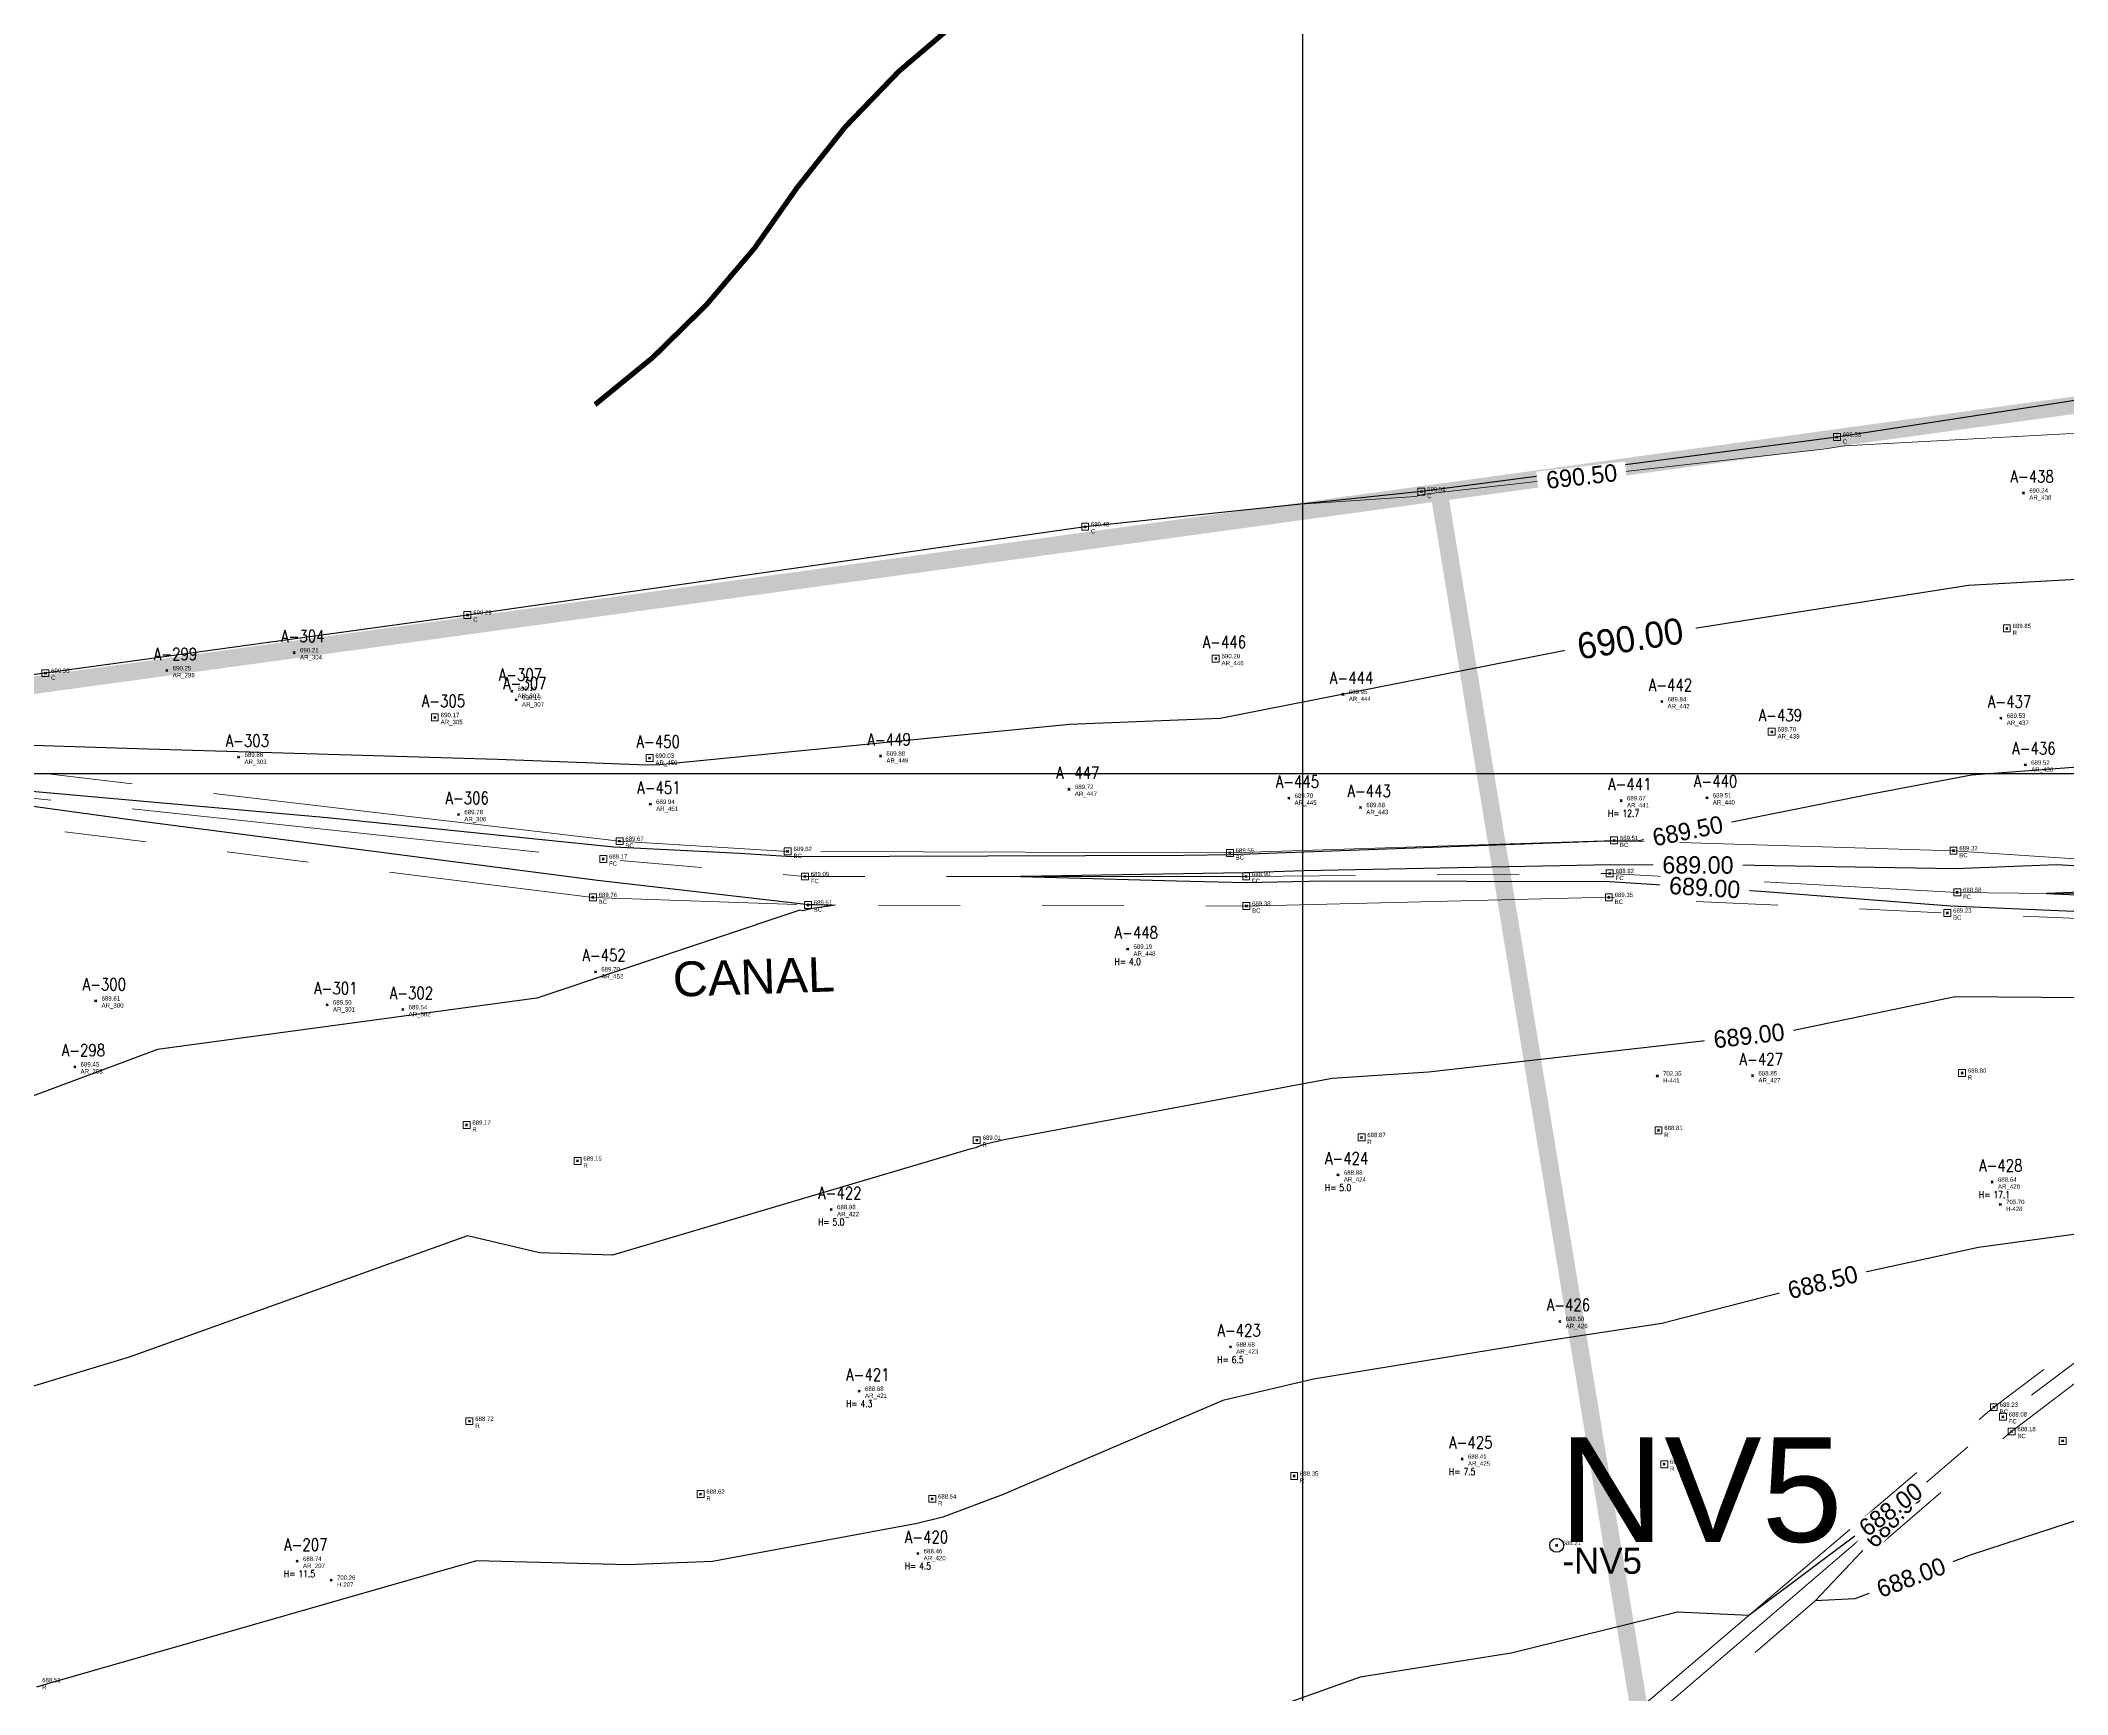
# Model space of a CAD drawing. Extents: x 350769 to 354978, y 6304672 to 6307963.
# Drawn here: x 352263.7 to 352322, y 6306073.5 to 6306121.1 of the extents above; entities that cross this region are included whole.
import ezdxf

# ---------------------------------------------------------------- set-up
doc = ezdxf.new("R2010")
doc.units = 0
doc.header["$PDMODE"] = 35
doc.header["$PDSIZE"] = 0.03
for name, pattern in [('4.0 - LO RECABARREN - DESNIVEL NUEVO$0$HIDDEN', [0.375, 0.25, -0.125]), ('CONTINUOS', [0]), ('DASHDOT', [1, 0.5, -0.25, 0, -0.25]), ('DASHED', [19.05, 12.7, -6.35]), ('PHANTOM', [23.5, 11.75, -2.35, 2.35, -2.35, 2.35, -2.35])]:
    doc.linetypes.add(name, pattern=pattern)
doc.layers.get('0').update_dxf_attribs({"linetype": 'CONTINUOUS'})
for name, color, linetype in [('00_Demarc_Proyectado', 150, 'CONTINUOUS'), ('03_S2_Pav ext_Borde vereda', 7, 'CONTINUOUS'), ('1-ARBOL H1', 7, 'CONTINUOUS'), ('1-ARBOL H2', 1, 'CONTINUOUS'), ('1-ARBOL H3', 241, 'CONTINUOUS'), ('1-ARBOL NOMBRE', 3, 'CONTINUOUS'), ('1-ARBOL PTO', 7, 'CONTINUOUS'), ('1-CANAL', 150, 'PHANTOM'), ('1-CERCO', 252, 'CERCO_LINE'), ('1-coordenadas', 8, 'CONTINUOUS'), ('1-PRS', 6, 'CONTINUOUS'), ('1-TEXTOS', 7, 'CONTINUOUS'), ('3-CANAL FDO', 141, 'PHANTOM'), ('C-TINN', 5, 'CONTINUOUS'), ('C-TOPO-MAJR', 9, 'CONTINUOUS'), ('C-TOPO-MINR', 8, 'CONTINUOUS'), ('V-NODE-TEXT DIC 2012', 31, 'CONTINUOUS')]:
    doc.layers.add(name, color=color, linetype=linetype)
doc.layers.add('0_ASD_LINEA OFICIAL', color=253, linetype='DASHDOT', lineweight=20)
doc.layers.add('0_ASD_TOPOGRAFIA_ELEMENTOS', color=7, linetype='CONTINUOS', lineweight=5, true_color=0xbdbdbd)
doc.styles.add('A', font='arial.ttf', dxfattribs={"height": 2})
doc.styles.add('ROMANS', font='romans.shx', dxfattribs={"width": 0.65})
doc.linetypes.add('CERCO_LINE', pattern='A,0.5,-0.2,[" X ",Standard,S=0.1,R=0,X=-0.1,Y=-0.05],-0.25', length=0.95)

# ---------------------------------------------------------------- blocks, each defined once
blk = doc.blocks.new('COORDENADAS')
at = {"layer": '1-coordenadas'}
for p, q in [((120, -900.625), (120, -0.625)), ((20, -100.625), (1420, -100.625))]:
    blk.add_line(p, q, dxfattribs=at)
blk = doc.blocks.new('A$C27410629')
at = {"layer": '0_ASD_LINEA OFICIAL', "ltscale": 8, "const_width": 0.5}
for points in [[(110.932, 1279.578), (99.953, 1346.361), (205.853, 1360.912), (205.853, 1360.912), (224.068, 1237.141)], [(110.932, 1279.578), (99.953, 1346.361), (6.684, 1333.564), (11.317, 1240.807), (13.576, 1195.446), (13.77, 1191.844), (39.524, 1192.667)]]:
    blk.add_lwpolyline(points, dxfattribs=at)
blk = doc.blocks.new('TOPOGRAFIA')
at = {"layer": '1-ARBOL H1', "color": 9, "lineweight": 0, "true_color": 0xbdbdbd}
for p in [(390309.146, 6303099.22), (390294.966, 6303094.955), (390301.011, 6303088.466), (390319.805, 6303088.263), (390286.449, 6303087.473), (390297.919, 6303083.523), (390287.252, 6303082.253), (390304.577, 6303080.304), (390288.938, 6303077.587), (390271.103, 6303077.366)]:
    blk.add_point(p, dxfattribs=at)
at = {"layer": '1-ARBOL PTO', "color": 9, "lineweight": 0, "true_color": 0xbdbdbd}
for p in [(390320.707, 6303108.061), (390271.018, 6303103.472), (390297.497, 6303103.303), (390267.36, 6303102.958), (390277.269, 6303102.366), (390277.399, 6303102.117), (390301.154, 6303102.275), (390310.314, 6303102.066), (390275.059, 6303101.611), (390320.058, 6303101.591), (390313.472, 6303101.2), (390269.424, 6303100.468), (390281.23, 6303100.442), (390287.867, 6303100.503), (390320.758, 6303100.246), (390281.25, 6303099.118), (390293.282, 6303099.546), (390299.595, 6303099.293), (390309.146, 6303099.22), (390311.612, 6303099.304), (390275.739, 6303098.822), (390301.656, 6303099.025), (390294.966, 6303094.955), (390279.674, 6303094.305), (390265.315, 6303093.468), (390271.965, 6303093.355), (390274.138, 6303093.217), (390264.714, 6303091.574), (390312.923, 6303091.317), (390301.011, 6303088.466), (390319.805, 6303088.263), (390286.449, 6303087.473), (390307.382, 6303084.257), (390297.919, 6303083.523), (390287.252, 6303082.253), (390304.577, 6303080.304), (390288.938, 6303077.587), (390271.103, 6303077.366)]:
    blk.add_point(p, dxfattribs=at)
at = {"layer": '1-CANAL', "color": 9, "lineweight": 0, "true_color": 0xbdbdbd, "flags": 128}
for points in [[(390280.367, 6303098.056), (390262.2, 6303100.192)], [(390228.731, 6303096.983), (390230.048, 6303094.747), (390242.566, 6303098.295), (390252.564, 6303099.499), (390260.93, 6303098.761), (390279.6, 6303096.441), (390285.779, 6303096.223), (390298.376, 6303096.192), (390308.792, 6303096.443), (390318.517, 6303095.991), (390328.241, 6303095.594), (390336.107, 6303095.163)], [(390285.198, 6303097.763), (390280.367, 6303098.056)], [(390308.943, 6303098.078), (390297.903, 6303097.718)], [(390318.695, 6303097.783), (390308.943, 6303098.078)], [(390297.903, 6303097.718), (390285.198, 6303097.763)], [(390328.498, 6303097.119), (390318.695, 6303097.783)], [(390336.335, 6303094.153), (390319.854, 6303081.793), (390306.411, 6303070.365)], [(390229.568, 6303007.176), (390236.425, 6303014.328), (390242.498, 6303018.614), (390253.383, 6303023.093), (390265.345, 6303033.309), (390275.159, 6303041.527), (390285.304, 6303049.719), (390298.908, 6303060.614), (390306.898, 6303069.489), (390320.364, 6303081.094), (390336.083, 6303093.086)]]:
    blk.add_lwpolyline(points, dxfattribs=at)
at = {"layer": '1-CERCO', "color": 9, "lineweight": 0, "true_color": 0xbdbdbd, "flags": 128}
blk.add_lwpolyline([(390327.287, 6303111.502), (390315.346, 6303109.667), (390303.406, 6303108.101), (390293.745, 6303107.091), (390275.997, 6303104.554), (390263.867, 6303102.883), (390253.767, 6303101.592), (390243.099, 6303100.007), (390229.695, 6303098.125), (390218.072, 6303096.588), (390210.647, 6303095.276), (390210.698, 6303090.299), (390211.101, 6303082.395), (390211.465, 6303072.025), (390211.99, 6303064.212), (390212.694, 6303049.474), (390213.171, 6303040.137), (390213.794, 6303028.341), (390214.128, 6303018.97), (390214.968, 6303007.586), (390216.456, 6302978.484), (390217.019, 6302967.12)], dxfattribs=at)
at = {"layer": '1-coordenadas', "color": 9, "linetype": '4.0 - LO RECABARREN - DESNIVEL NUEVO$0$HIDDEN', "lineweight": 0, "ltscale": 50, "true_color": 0xbdbdbd}
for p, q in [((390300, 6302300), (390300, 6303200)), ((390200, 6303100), (390900, 6303100))]:
    blk.add_line(p, q, dxfattribs=at)
at = {"layer": '1-PRS', "color": 9, "lineweight": 0, "true_color": 0xbdbdbd}
blk.add_circle((390307.292, 6303077.822), 0.2, dxfattribs=at)
blk.add_point((390307.292, 6303077.822), dxfattribs=at)
at = {"layer": '3-CANAL FDO', "color": 9, "lineweight": 0, "true_color": 0xbdbdbd, "flags": 128}
for points in [[(390243.006, 6303099.122), (390252.564, 6303100.347), (390261.627, 6303099.487), (390279.898, 6303097.543), (390285.694, 6303097.041), (390298.371, 6303097.043), (390308.82, 6303097.129), (390318.804, 6303096.585), (390328.309, 6303096.467), (390336.311, 6303095.423)], [(390220.714, 6302998.221), (390229.547, 6303007.644), (390236.165, 6303014.562), (390242.274, 6303019.022), (390253.361, 6303023.521), (390264.915, 6303033.62), (390274.945, 6303042.105), (390285.114, 6303050.336), (390298.859, 6303061.197), (390306.659, 6303069.974), (390320.114, 6303081.516), (390336.059, 6303093.52)]]:
    blk.add_lwpolyline(points, dxfattribs=at)
at = {"layer": 'C-TINN', "color": 9, "linetype": 'Continuous', "lineweight": 0, "true_color": 0xbdbdbd}
for points, elevation in [([(390315.246, 6303109.567), (390315.246, 6303109.767), (390315.446, 6303109.767), (390315.446, 6303109.567), (390315.246, 6303109.567)], 690.531), ([(390303.306, 6303108.001), (390303.306, 6303108.201), (390303.506, 6303108.201), (390303.506, 6303108.001), (390303.306, 6303108.001)], 690.509), ([(390293.645, 6303106.991), (390293.645, 6303107.191), (390293.845, 6303107.191), (390293.845, 6303106.991), (390293.645, 6303106.991)], 690.484), ([(390275.897, 6303104.454), (390275.897, 6303104.654), (390276.097, 6303104.654), (390276.097, 6303104.454), (390275.897, 6303104.454)], 690.294), ([(390308.607, 6303103.703), (390308.607, 6303103.903), (390308.807, 6303103.903), (390308.807, 6303103.703), (390308.607, 6303103.703)], 690.004), ([(390320.128, 6303104.069), (390320.128, 6303104.269), (390320.328, 6303104.269), (390320.328, 6303104.069), (390320.128, 6303104.069)], 689.846), ([(390297.397, 6303103.203), (390297.397, 6303103.403), (390297.597, 6303103.403), (390297.597, 6303103.203), (390297.397, 6303103.203)], 690.2), ([(390263.767, 6303102.783), (390263.767, 6303102.983), (390263.967, 6303102.983), (390263.967, 6303102.783), (390263.767, 6303102.783)], 690.302), ([(390274.959, 6303101.511), (390274.959, 6303101.711), (390275.159, 6303101.711), (390275.159, 6303101.511), (390274.959, 6303101.511)], 690.17), ([(390313.372, 6303101.1), (390313.372, 6303101.3), (390313.572, 6303101.3), (390313.572, 6303101.1), (390313.372, 6303101.1)], 689.7), ([(390281.13, 6303100.342), (390281.13, 6303100.542), (390281.33, 6303100.542), (390281.33, 6303100.342), (390281.13, 6303100.342)], 690.03), ([(390280.267, 6303097.956), (390280.267, 6303098.156), (390280.467, 6303098.156), (390280.467, 6303097.956), (390280.267, 6303097.956)], 689.67), ([(390308.843, 6303097.978), (390308.843, 6303098.178), (390309.043, 6303098.178), (390309.043, 6303097.978), (390308.843, 6303097.978)], 689.513), ([(390279.798, 6303097.443), (390279.798, 6303097.643), (390279.998, 6303097.643), (390279.998, 6303097.443), (390279.798, 6303097.443)], 689.171), ([(390285.098, 6303097.663), (390285.098, 6303097.863), (390285.298, 6303097.863), (390285.298, 6303097.663), (390285.098, 6303097.663)], 689.615), ([(390297.803, 6303097.618), (390297.803, 6303097.818), (390298.003, 6303097.818), (390298.003, 6303097.618), (390297.803, 6303097.618)], 689.55), ([(390318.595, 6303097.683), (390318.595, 6303097.883), (390318.795, 6303097.883), (390318.795, 6303097.683), (390318.595, 6303097.683)], 689.322), ([(390285.594, 6303096.941), (390285.594, 6303097.141), (390285.794, 6303097.141), (390285.794, 6303096.941), (390285.594, 6303096.941)], 689.092), ([(390298.271, 6303096.943), (390298.271, 6303097.143), (390298.471, 6303097.143), (390298.471, 6303096.943), (390298.271, 6303096.943)], 688.904), ([(390308.72, 6303097.029), (390308.72, 6303097.229), (390308.92, 6303097.229), (390308.92, 6303097.029), (390308.72, 6303097.029)], 688.817), ([(390279.5, 6303096.341), (390279.5, 6303096.541), (390279.7, 6303096.541), (390279.7, 6303096.341), (390279.5, 6303096.341)], 689.765), ([(390285.679, 6303096.123), (390285.679, 6303096.323), (390285.879, 6303096.323), (390285.879, 6303096.123), (390285.679, 6303096.123)], 689.508), ([(390298.276, 6303096.092), (390298.276, 6303096.292), (390298.476, 6303096.292), (390298.476, 6303096.092), (390298.276, 6303096.092)], 689.379), ([(390308.692, 6303096.343), (390308.692, 6303096.543), (390308.892, 6303096.543), (390308.892, 6303096.343), (390308.692, 6303096.343)], 689.349), ([(390318.704, 6303096.485), (390318.704, 6303096.685), (390318.904, 6303096.685), (390318.904, 6303096.485), (390318.704, 6303096.485)], 688.582), ([(390318.417, 6303095.891), (390318.417, 6303096.091), (390318.617, 6303096.091), (390318.617, 6303095.891), (390318.417, 6303095.891)], 689.226), ([(390318.842, 6303091.294), (390318.842, 6303091.494), (390319.042, 6303091.494), (390319.042, 6303091.294), (390318.842, 6303091.294)], 688.795), ([(390275.87, 6303089.801), (390275.87, 6303090.001), (390276.07, 6303090.001), (390276.07, 6303089.801), (390275.87, 6303089.801)], 689.167), ([(390310.119, 6303089.647), (390310.119, 6303089.847), (390310.319, 6303089.847), (390310.319, 6303089.647), (390310.119, 6303089.647)], 688.81), ([(390290.532, 6303089.365), (390290.532, 6303089.565), (390290.732, 6303089.565), (390290.732, 6303089.365), (390290.532, 6303089.365)], 689.01), ([(390301.586, 6303089.443), (390301.586, 6303089.643), (390301.786, 6303089.643), (390301.786, 6303089.443), (390301.586, 6303089.443)], 688.87), ([(390279.061, 6303088.768), (390279.061, 6303088.968), (390279.261, 6303088.968), (390279.261, 6303088.768), (390279.061, 6303088.768)], 689.152), ([(390319.754, 6303081.693), (390319.754, 6303081.893), (390319.954, 6303081.893), (390319.954, 6303081.693), (390319.754, 6303081.693)], 688.23), ([(390320.014, 6303081.416), (390320.014, 6303081.616), (390320.214, 6303081.616), (390320.214, 6303081.416), (390320.014, 6303081.416)], 688.079), ([(390275.954, 6303081.29), (390275.954, 6303081.49), (390276.154, 6303081.49), (390276.154, 6303081.29), (390275.954, 6303081.29)], 688.721), ([(390320.264, 6303080.994), (390320.264, 6303081.194), (390320.464, 6303081.194), (390320.464, 6303080.994), (390320.264, 6303080.994)], 688.182), ([(390321.732, 6303080.724), (390321.732, 6303080.924), (390321.932, 6303080.924), (390321.932, 6303080.724), (390321.732, 6303080.724)], 688.168), ([(390299.65, 6303079.714), (390299.65, 6303079.914), (390299.85, 6303079.914), (390299.85, 6303079.714), (390299.65, 6303079.714)], 688.352), ([(390310.283, 6303080.052), (390310.283, 6303080.252), (390310.483, 6303080.252), (390310.483, 6303080.052), (390310.283, 6303080.052)], 688.274), ([(390282.594, 6303079.196), (390282.594, 6303079.396), (390282.794, 6303079.396), (390282.794, 6303079.196), (390282.594, 6303079.196)], 688.615), ([(390289.251, 6303079.059), (390289.251, 6303079.259), (390289.451, 6303079.259), (390289.451, 6303079.059), (390289.251, 6303079.059)], 688.536)]:
    blk.add_lwpolyline(points, dxfattribs=dict(at, elevation=elevation))
for p in [(390315.346, 6303109.667, 690.531), (390303.406, 6303108.101, 690.509), (390293.745, 6303107.091, 690.484), (390275.997, 6303104.554, 690.294), (390308.707, 6303103.803, 690.004), (390320.228, 6303104.169, 689.846), (390297.497, 6303103.303, 690.2), (390263.867, 6303102.883, 690.302), (390275.059, 6303101.611, 690.17), (390313.472, 6303101.2, 689.7), (390281.23, 6303100.442, 690.03), (390280.367, 6303098.056, 689.67), (390308.943, 6303098.078, 689.513), (390279.898, 6303097.543, 689.171), (390285.198, 6303097.763, 689.615), (390297.903, 6303097.718, 689.55), (390318.695, 6303097.783, 689.322), (390285.694, 6303097.041, 689.092), (390298.371, 6303097.043, 688.904), (390308.82, 6303097.129, 688.817), (390279.6, 6303096.441, 689.765), (390285.779, 6303096.223, 689.508), (390298.376, 6303096.192, 689.379), (390308.792, 6303096.443, 689.349), (390318.804, 6303096.585, 688.582), (390318.517, 6303095.991, 689.226), (390318.942, 6303091.394, 688.795), (390275.97, 6303089.901, 689.167), (390310.219, 6303089.747, 688.81), (390290.632, 6303089.465, 689.01), (390301.686, 6303089.543, 688.87), (390279.161, 6303088.868, 689.152), (390319.854, 6303081.793, 688.23), (390276.054, 6303081.39, 688.721), (390320.114, 6303081.516, 688.079), (390320.364, 6303081.094, 688.182), (390321.832, 6303080.824, 688.168), (390310.383, 6303080.152, 688.274), (390282.694, 6303079.296, 688.615), (390299.75, 6303079.814, 688.352), (390289.351, 6303079.159, 688.536)]:
    blk.add_point(p, dxfattribs=at)
at = {"layer": 'C-TOPO-MAJR', "color": 9, "linetype": 'Continuous', "lineweight": -3, "true_color": 0xbdbdbd, "elevation": 690}
blk.add_lwpolyline([(390329.142, 6303105.952), (390321.542, 6303105.535), (390319.13, 6303105.405), (390308.999, 6303103.812), (390308.77, 6303103.769), (390308.709, 6303103.756), (390308.612, 6303103.749), (390297.622, 6303101.585), (390293.292, 6303101.409), (390281.517, 6303100.248), (390281.158, 6303100.243), (390276.864, 6303100.402), (390266.81, 6303100.701), (390262.599, 6303100.836)], dxfattribs=at)
at = {"layer": 'C-TOPO-MINR', "color": 9, "linetype": 'Continuous', "lineweight": -3, "true_color": 0xbdbdbd}
for points, elevation in [([(390324.685, 6303100.369), (390319.216, 6303099.952), (390316.235, 6303099.392), (390309.607, 6303098.058), (390308.941, 6303098.06), (390308.717, 6303098.056), (390297.939, 6303097.666), (390296.57, 6303097.644), (390285.307, 6303097.604), (390283.825, 6303097.706), (390280.207, 6303097.881), (390271.965, 6303098.73), (390261.747, 6303099.634)], 689.5), ([(390261.482, 6303099.336), (390266.797, 6303098.611), (390279.733, 6303096.933), (390285.639, 6303096.254), (390285.777, 6303096.239), (390285.946, 6303096.234), (390286.56, 6303096.221), (390285.857, 6303096.114), (390285.63, 6303096.058), (390285.549, 6303096.075), (390277.991, 6303093.543), (390267.088, 6303092.073), (390261.977, 6303090.166)], 689.5), ([(390328.456, 6303096.975), (390321.66, 6303097.377), (390318.742, 6303097.262), (390312.398, 6303097.366), (390308.852, 6303097.379), (390300.038, 6303097.206), (390298.301, 6303097.143), (390291.898, 6303097.042), (390296.37, 6303096.913), (390298.372, 6303096.871), (390300.619, 6303096.914), (390308.81, 6303096.893), (390313.159, 6303096.62), (390318.618, 6303096.199), (390325.239, 6303095.909)], 689), ([(390323.708, 6303093.547), (390318.74, 6303093.581), (390314.009, 6303092.599), (390309.716, 6303092.107), (390303.615, 6303091.416), (390300.841, 6303091.241), (390291.422, 6303089.471), (390290.771, 6303089.318), (390290.605, 6303089.248), (390290.431, 6303089.208), (390280.161, 6303086.159), (390278.065, 6303086.231), (390276.001, 6303086.714), (390266.278, 6303083.234), (390263.113, 6303082.267)], 689), ([(390326.265, 6303096.747), (390321.368, 6303096.553), (390328.293, 6303096.256)], 688.5), ([(390324.814, 6303087.122), (390319.418, 6303086.381), (390315.369, 6303085.496), (390310.314, 6303084.198), (390307.085, 6303083.713), (390300.303, 6303082.594), (390297.699, 6303081.985), (390291.386, 6303079.287), (390289.659, 6303078.629), (390288.917, 6303078.451), (390283.033, 6303077.356), (390280.608, 6303077.266), (390276.26, 6303077.379), (390263.993, 6303073.862), (390263.613, 6303073.746)], 688.5), ([(390322.484, 6303078.624), (390319.205, 6303077.548), (390315.858, 6303076.29), (390314.717, 6303076.227), (390315.902, 6303077.474), (390317.783, 6303079.516), (390316.355, 6303078.457), (390312.811, 6303075.806), (390310.761, 6303075.903), (390305.99, 6303074.725), (390301.644, 6303074.036), (390294.969, 6303071.657), (390293.93, 6303071.261), (390291.255, 6303070.621), (390284.652, 6303068.717), (390282.237, 6303068.306), (390276.568, 6303067.666), (390265.289, 6303064.561), (390263.835, 6303064.118), (390262.473, 6303063.622)], 688)]:
    blk.add_lwpolyline(points, dxfattribs=dict(at, elevation=elevation))
at = {"layer": 'C-TOPO-MINR', "color": 9, "linetype": 'Continuous', "lineweight": 0, "true_color": 0xbdbdbd, "elevation": 690.5}
blk.add_lwpolyline([(390299.928, 6303107.737), (390303.234, 6303107.961), (390303.5, 6303108.024), (390314.955, 6303109.322), (390315.567, 6303109.418), (390325.81, 6303109.968), (390327.764, 6303110.075), (390332.854, 6303110.827), (390337.691, 6303111.632), (390341.336, 6303112.376), (390346.045, 6303112.61), (390350.932, 6303113.269), (390353.343, 6303113.436), (390355.931, 6303113.834), (390362.22, 6303113.888), (390369.548, 6303115.304), (390374.16, 6303116.908), (390376.232, 6303118.017)], dxfattribs=at)
at = {"layer": 'V-NODE-TEXT DIC 2012', "color": 9, "lineweight": 0, "true_color": 0xbdbdbd}
for p in [(390315.346, 6303109.667), (390303.406, 6303108.101), (390320.707, 6303108.061), (390293.745, 6303107.091), (390275.997, 6303104.554), (390308.707, 6303103.803), (390320.228, 6303104.169), (390271.018, 6303103.472), (390297.497, 6303103.303), (390263.867, 6303102.883), (390267.36, 6303102.958), (390277.269, 6303102.366), (390277.399, 6303102.117), (390301.154, 6303102.275), (390310.314, 6303102.066), (390275.059, 6303101.611), (390320.058, 6303101.591), (390313.472, 6303101.2), (390269.424, 6303100.468), (390281.23, 6303100.442), (390287.867, 6303100.503), (390320.758, 6303100.246), (390281.25, 6303099.118), (390293.282, 6303099.546), (390299.595, 6303099.293), (390309.146, 6303099.22), (390311.612, 6303099.304), (390275.739, 6303098.822), (390301.656, 6303099.025), (390280.367, 6303098.056), (390308.943, 6303098.078), (390279.898, 6303097.543), (390285.198, 6303097.763), (390297.903, 6303097.718), (390318.695, 6303097.783), (390285.694, 6303097.041), (390298.371, 6303097.043), (390308.82, 6303097.129), (390279.6, 6303096.441), (390285.779, 6303096.223), (390298.376, 6303096.192), (390308.792, 6303096.443), (390318.804, 6303096.585), (390318.517, 6303095.991), (390294.966, 6303094.955), (390279.674, 6303094.305), (390265.315, 6303093.468), (390271.965, 6303093.355), (390274.138, 6303093.217), (390264.714, 6303091.574), (390310.185, 6303091.308), (390312.923, 6303091.317), (390318.942, 6303091.394), (390275.97, 6303089.901), (390310.219, 6303089.747), (390290.632, 6303089.465), (390301.686, 6303089.543), (390279.161, 6303088.868), (390301.011, 6303088.466), (390319.805, 6303088.263), (390286.449, 6303087.473), (390320.04, 6303087.619), (390307.382, 6303084.257), (390297.919, 6303083.523), (390287.252, 6303082.253), (390319.854, 6303081.793), (390276.054, 6303081.39), (390320.114, 6303081.516), (390320.364, 6303081.094), (390321.832, 6303080.824), (390304.577, 6303080.304), (390310.383, 6303080.152), (390282.694, 6303079.296), (390299.75, 6303079.814), (390289.351, 6303079.159), (390288.938, 6303077.587), (390307.292, 6303077.822), (390271.103, 6303077.366), (390272.082, 6303076.824)]:
    blk.add_point(p, dxfattribs=at)
at = {"layer": '1-ARBOL H2', "color": 9, "lineweight": 0, "true_color": 0xbdbdbd, "style": 'ROMANS', "width": 0.8}
for p in [(390308.769, 6303098.758), (390294.589, 6303094.493), (390300.634, 6303088.004), (390319.428, 6303087.801), (390286.072, 6303087.011), (390297.542, 6303083.061), (390286.875, 6303081.791), (390304.2, 6303079.842), (390270.726, 6303076.904), (390288.561, 6303077.125)]:
    blk.add_text('H=', height=0.2, dxfattribs=at).set_placement(p)
at = {"layer": '1-ARBOL H3', "color": 9, "lineweight": 0, "true_color": 0xbdbdbd, "style": 'ROMANS', "width": 0.8}
for s, p in [('12.7', (390309.182, 6303098.758)), ('4.0', (390295.002, 6303094.493)), ('5.0', (390301.047, 6303088.004)), ('17.1', (390319.841, 6303087.801)), ('5.0', (390286.485, 6303087.011)), ('6.5', (390297.955, 6303083.061)), ('4.3', (390287.288, 6303081.791)), ('7.5', (390304.613, 6303079.842)), ('11.5', (390271.139, 6303076.904)), ('4.5', (390288.974, 6303077.125))]:
    blk.add_text(s, height=0.2, dxfattribs=at).set_placement(p)
at = {"layer": '1-ARBOL NOMBRE', "color": 9, "lineweight": 0, "true_color": 0xbdbdbd, "style": 'ROMANS', "width": 0.8}
for s, p in [('A-438', (390320.33, 6303108.361)), ('A-304', (390270.641, 6303103.772)), ('A-446', (390297.12, 6303103.603)), ('A-299', (390266.983, 6303103.258)), ('A-307', (390276.892, 6303102.666)), ('A-307', (390277.022, 6303102.417)), ('A-444', (390300.777, 6303102.575)), ('A-442', (390309.937, 6303102.366)), ('A-305', (390274.682, 6303101.911)), ('A-437', (390319.681, 6303101.891)), ('A-439', (390313.095, 6303101.5)), ('A-303', (390269.047, 6303100.768)), ('A-450', (390280.853, 6303100.742)), ('A-449', (390287.49, 6303100.803)), ('A-436', (390320.381, 6303100.546)), ('A-451', (390280.873, 6303099.418)), ('A-447', (390292.905, 6303099.846)), ('A-445', (390299.218, 6303099.593)), ('A-443', (390301.279, 6303099.325)), ('A-441', (390308.769, 6303099.52)), ('A-440', (390311.235, 6303099.604)), ('A-306', (390275.362, 6303099.122)), ('A-448', (390294.589, 6303095.255)), ('A-452', (390279.297, 6303094.605)), ('A-300', (390264.938, 6303093.768)), ('A-301', (390271.588, 6303093.655)), ('A-302', (390273.761, 6303093.517)), ('A-298', (390264.337, 6303091.874)), ('A-427', (390312.546, 6303091.617)), ('A-424', (390300.634, 6303088.766)), ('A-428', (390319.428, 6303088.563)), ('A-422', (390286.072, 6303087.773)), ('A-426', (390307.005, 6303084.557)), ('A-423', (390297.542, 6303083.823)), ('A-421', (390286.875, 6303082.553)), ('A-425', (390304.2, 6303080.604)), ('A-420', (390288.561, 6303077.887)), ('A-207', (390270.726, 6303077.666))]:
    blk.add_text(s, height=0.35, dxfattribs=at).set_placement(p)
at = {"layer": '1-PRS', "color": 9, "lineweight": 0, "true_color": 0xbdbdbd, "style": 'A'}
blk.add_text('NV5', height=3, dxfattribs=at).set_placement((390307.359, 6303077.922))
at = {"layer": '1-TEXTOS', "color": 9, "lineweight": 0, "true_color": 0xbdbdbd, "style": 'A'}
blk.add_text('CANAL', height=1, rotation=1.94261, dxfattribs=at).set_placement((390281.913, 6303093.584))
at = {"layer": 'V-NODE-TEXT DIC 2012', "color": 9, "lineweight": 0, "true_color": 0xbdbdbd}
for s, height, p in [('690.53', 0.125, (390315.513, 6303109.675)), ('C', 0.125, (390315.513, 6303109.475)), ('690.51', 0.125, (390303.573, 6303108.109)), ('C', 0.125, (390303.573, 6303107.909)), ('AR_438', 0.127, (390320.874, 6303107.866)), ('690.24', 0.127, (390320.874, 6303108.068)), ('690.48', 0.125, (390293.912, 6303107.099)), ('C', 0.125, (390293.912, 6303106.899)), ('690.29', 0.125, (390276.164, 6303104.562)), ('C', 0.125, (390276.164, 6303104.362)), ('689.85', 0.125, (390320.395, 6303104.177)), ('690.00', 0.125, (390308.874, 6303103.811)), ('R', 0.125, (390308.874, 6303103.611)), ('R', 0.125, (390320.395, 6303103.977)), ('AR_304', 0.127, (390271.185, 6303103.277)), ('690.21', 0.127, (390271.185, 6303103.479)), ('AR_446', 0.127, (390297.664, 6303103.108)), ('690.20', 0.127, (390297.664, 6303103.31)), ('690.30', 0.125, (390264.034, 6303102.891)), ('C', 0.125, (390264.034, 6303102.691)), ('AR_299', 0.127, (390267.527, 6303102.763)), ('690.25', 0.127, (390267.527, 6303102.965)), ('AR_307', 0.127, (390277.436, 6303102.171)), ('690.14', 0.127, (390277.436, 6303102.373)), ('AR_307', 0.127, (390277.566, 6303101.922)), ('690.19', 0.127, (390277.566, 6303102.124)), ('AR_444', 0.127, (390301.321, 6303102.08)), ('689.95', 0.127, (390301.321, 6303102.282)), ('AR_442', 0.127, (390310.481, 6303101.871)), ('689.84', 0.127, (390310.481, 6303102.073)), ('AR_305', 0.127, (390275.226, 6303101.416)), ('690.17', 0.127, (390275.226, 6303101.618)), ('AR_437', 0.127, (390320.225, 6303101.396)), ('689.53', 0.127, (390320.225, 6303101.598)), ('AR_439', 0.127, (390313.639, 6303101.005)), ('689.70', 0.127, (390313.639, 6303101.207)), ('AR_303', 0.127, (390269.591, 6303100.273)), ('689.86', 0.127, (390269.591, 6303100.475)), ('AR_450', 0.127, (390281.397, 6303100.247)), ('690.03', 0.127, (390281.397, 6303100.449)), ('AR_449', 0.127, (390288.034, 6303100.308)), ('689.88', 0.127, (390288.034, 6303100.51)), ('689.52', 0.127, (390320.925, 6303100.253)), ('689.72', 0.127, (390293.449, 6303099.553)), ('AR_436', 0.127, (390320.925, 6303100.051)), ('689.94', 0.127, (390281.417, 6303099.125)), ('AR_447', 0.127, (390293.449, 6303099.351)), ('AR_445', 0.127, (390299.762, 6303099.098)), ('689.70', 0.127, (390299.762, 6303099.3)), ('689.68', 0.127, (390301.823, 6303099.032)), ('AR_441', 0.127, (390309.313, 6303099.025)), ('689.67', 0.127, (390309.313, 6303099.227)), ('AR_440', 0.127, (390311.779, 6303099.109)), ('689.51', 0.127, (390311.779, 6303099.311)), ('AR_306', 0.127, (390275.906, 6303098.627)), ('689.78', 0.127, (390275.906, 6303098.829)), ('AR_451', 0.127, (390281.417, 6303098.923)), ('AR_443', 0.127, (390301.823, 6303098.83)), ('689.67', 0.125, (390280.534, 6303098.064)), ('BC', 0.125, (390280.534, 6303097.864)), ('689.62', 0.125, (390285.365, 6303097.771)), ('689.51', 0.125, (390309.11, 6303098.086)), ('BC', 0.125, (390309.11, 6303097.886)), ('689.32', 0.125, (390318.862, 6303097.791)), ('689.17', 0.125, (390280.065, 6303097.551)), ('FC', 0.125, (390280.065, 6303097.351)), ('BC', 0.125, (390285.365, 6303097.571)), ('689.55', 0.125, (390298.07, 6303097.726)), ('BC', 0.125, (390298.07, 6303097.526)), ('BC', 0.125, (390318.862, 6303097.591)), ('689.09', 0.125, (390285.861, 6303097.049)), ('FC', 0.125, (390285.861, 6303096.849)), ('688.90', 0.125, (390298.538, 6303097.051)), ('FC', 0.125, (390298.538, 6303096.851)), ('688.82', 0.125, (390308.987, 6303097.137)), ('FC', 0.125, (390308.987, 6303096.937)), ('689.76', 0.125, (390279.767, 6303096.449)), ('BC', 0.125, (390279.767, 6303096.249)), ('689.51', 0.125, (390285.946, 6303096.231)), ('BC', 0.125, (390285.946, 6303096.031)), ('689.38', 0.125, (390298.543, 6303096.2)), ('689.35', 0.125, (390308.959, 6303096.451)), ('BC', 0.125, (390308.959, 6303096.251)), ('688.58', 0.125, (390318.971, 6303096.593)), ('FC', 0.125, (390318.971, 6303096.393)), ('BC', 0.125, (390298.543, 6303096)), ('689.23', 0.125, (390318.684, 6303095.999)), ('BC', 0.125, (390318.684, 6303095.799)), ('689.19', 0.127, (390295.133, 6303094.962)), ('689.70', 0.127, (390279.841, 6303094.312)), ('AR_448', 0.127, (390295.133, 6303094.76)), ('AR_452', 0.127, (390279.841, 6303094.11)), ('AR_300', 0.127, (390265.482, 6303093.273)), ('689.61', 0.127, (390265.482, 6303093.475)), ('AR_301', 0.127, (390272.132, 6303093.16)), ('689.50', 0.127, (390272.132, 6303093.362)), ('689.54', 0.127, (390274.305, 6303093.224)), ('AR_302', 0.127, (390274.305, 6303093.022)), ('AR_298', 0.127, (390264.881, 6303091.379)), ('689.45', 0.127, (390264.881, 6303091.581)), ('688.80', 0.125, (390319.109, 6303091.402)), ('702.35', 0.125, (390310.352, 6303091.316)), ('H-441', 0.125, (390310.352, 6303091.116)), ('AR_427', 0.127, (390313.09, 6303091.122)), ('688.85', 0.127, (390313.09, 6303091.324)), ('R', 0.125, (390319.109, 6303091.202)), ('689.17', 0.125, (390276.137, 6303089.909)), ('R', 0.125, (390276.137, 6303089.709)), ('688.81', 0.125, (390310.386, 6303089.755)), ('689.01', 0.125, (390290.799, 6303089.473)), ('R', 0.125, (390290.799, 6303089.273)), ('688.87', 0.125, (390301.853, 6303089.551)), ('R', 0.125, (390301.853, 6303089.351)), ('R', 0.125, (390310.386, 6303089.555)), ('689.15', 0.125, (390279.328, 6303088.876)), ('R', 0.125, (390279.328, 6303088.676)), ('688.88', 0.127, (390301.178, 6303088.473)), ('AR_424', 0.127, (390301.178, 6303088.271)), ('AR_428', 0.127, (390319.972, 6303088.068)), ('688.64', 0.127, (390319.972, 6303088.27)), ('688.98', 0.127, (390286.616, 6303087.48)), ('705.70', 0.125, (390320.207, 6303087.627)), ('H-428', 0.125, (390320.207, 6303087.427)), ('AR_422', 0.127, (390286.616, 6303087.278)), ('AR_426', 0.127, (390307.549, 6303084.062)), ('688.50', 0.127, (390307.549, 6303084.264)), ('AR_423', 0.127, (390298.086, 6303083.328)), ('688.68', 0.127, (390298.086, 6303083.53)), ('AR_421', 0.127, (390287.419, 6303082.058)), ('688.68', 0.127, (390287.419, 6303082.26)), ('688.23', 0.125, (390320.021, 6303081.801)), ('BC', 0.125, (390320.021, 6303081.601)), ('688.08', 0.125, (390320.281, 6303081.524)), ('688.72', 0.125, (390276.221, 6303081.398)), ('R', 0.125, (390276.221, 6303081.198)), ('FC', 0.125, (390320.281, 6303081.324)), ('688.18', 0.125, (390320.531, 6303081.102)), ('BC', 0.125, (390320.531, 6303080.902)), ('688.41', 0.127, (390304.744, 6303080.311)), ('688.35', 0.125, (390299.917, 6303079.822)), ('AR_425', 0.127, (390304.744, 6303080.109)), ('688.27', 0.125, (390310.55, 6303080.16)), ('R', 0.125, (390310.55, 6303079.96)), ('688.62', 0.125, (390282.861, 6303079.304)), ('688.54', 0.125, (390289.518, 6303079.167)), ('R', 0.125, (390299.917, 6303079.622)), ('R', 0.125, (390282.861, 6303079.104)), ('R', 0.125, (390289.518, 6303078.967)), ('AR_420', 0.127, (390289.105, 6303077.392)), ('688.46', 0.127, (390289.105, 6303077.594)), ('688.21', 0.127, (390307.459, 6303077.829)), ('-NV5', 0.75, (390307.459, 6303077.004)), ('AR_207', 0.127, (390271.27, 6303077.171)), ('688.74', 0.127, (390271.27, 6303077.373)), ('700.26', 0.125, (390272.249, 6303076.832)), ('H-207', 0.125, (390272.249, 6303076.632)), ('688.51', 0.125, (390263.777, 6303073.889)), ('R', 0.125, (390263.777, 6303073.689))]:
    blk.add_text(s, height=height, dxfattribs=at).set_placement(p)
at = {"layer": 'C-TOPO-MAJR', "color": 9, "linetype": 'Continuous', "lineweight": 0, "true_color": 0xbdbdbd, "insert": (390309.406, 6303103.876, 690), "char_height": 0.75, "width": 3.75143, "attachment_point": 5, "rotation": 8.93415, "bg_fill": 3, "box_fill_scale": 1.042333, "bg_fill_color": 256, "bg_fill_true_color": 13158600, "bg_fill_transparency": 0}
blk.add_mtext('690.00', dxfattribs=at)
at = {"layer": 'C-TOPO-MINR', "color": 9, "linetype": 'Continuous', "lineweight": 0, "true_color": 0xbdbdbd, "char_height": 0.5, "width": 2.50095, "attachment_point": 5, "bg_fill": 3, "box_fill_scale": 1.0635, "bg_fill_color": 256, "bg_fill_true_color": 13158600, "bg_fill_transparency": 0}
for s, insert, rotation in [('690.50', (390308.012, 6303108.535, 690.5), 6.46309), ('689.00', (390311.352, 6303097.37, 689), 359.79759), ('689.00', (390312.82, 6303092.463, 689), 6.53074), ('688.50', (390314.938, 6303085.385, 688.5), 14.40208), ('688.00', (390317.477, 6303076.899, 688), 20.60918)]:
    blk.add_mtext(s, dxfattribs=dict(at, insert=insert, rotation=rotation))
for s, insert, rotation in [('689.50', (390311.059, 6303098.35, 689.5), 11.37967), ('689.00', (390311.546, 6303096.721, 689), 356.40489), ('688.00', (390316.961, 6303078.624, 688), 47.36107)]:
    blk.add_mtext(s, dxfattribs=dict(at, insert=insert, rotation=rotation))
at = {"layer": 'C-TOPO-MINR', "color": 9, "linetype": 'Continuous', "lineweight": 0, "true_color": 0xbdbdbd, "insert": (390316.892, 6303078.855, 688), "char_height": 0.5, "width": 2.50095, "attachment_point": 5, "rotation": 36.56922, "bg_fill": 3, "box_fill_scale": 1.0635, "bg_fill_color": 256, "bg_fill_true_color": 13158600, "bg_fill_transparency": 0}
blk.add_mtext('688.00', dxfattribs=at)

msp = doc.modelspace()

# ---------------------------------------------------------------- linework, layer by layer
at = {"layer": '1-CERCO', "ltscale": 6, "flags": 128}
msp.add_lwpolyline([(352327.287, 6306111.502), (352315.346, 6306109.667), (352303.406, 6306108.101), (352293.745, 6306107.091), (352275.997, 6306104.554), (352263.867, 6306102.883), (352253.767, 6306101.592), (352243.099, 6306100.007), (352229.695, 6306098.125), (352218.072, 6306096.588), (352210.647, 6306095.276), (352210.698, 6306090.299), (352211.101, 6306082.395), (352211.465, 6306072.025), (352211.99, 6306064.212), (352212.694, 6306049.474), (352213.171, 6306040.137), (352213.794, 6306028.341), (352214.128, 6306018.97), (352214.968, 6306007.586), (352216.456, 6305978.484), (352217.019, 6305967.12)], dxfattribs=at)
at = {"layer": '1-PRS'}
msp.add_circle((352307.292, 6306077.822), 0.2, dxfattribs=at)
msp.add_point((352307.292, 6306077.822), dxfattribs=at)

# ---------------------------------------------------------------- block references
at = {"color": 252, "linetype": 'DASHED'}
msp.add_blockref('COORDENADAS', (352180, 6306200.625), dxfattribs=at)
at = {"layer": '03_S2_Pav ext_Borde vereda', "linetype": 'Continuous'}
msp.add_blockref('A$C27410629', (352203.962, 6304761.714), dxfattribs=at)

# ---------------------------------------------------------------- texts
at = {"layer": '1-PRS', "style": 'A'}
msp.add_text('NV5', height=3, dxfattribs=at).set_placement((352307.359, 6306077.922))

# ---------------------------------------------------------------- next in the draw order: block references
at = {"layer": '0_ASD_TOPOGRAFIA_ELEMENTOS', "color": 30, "true_color": 0xf26507}
msp.add_blockref('TOPOGRAFIA', (-38000, 3000), dxfattribs=at)

# ---------------------------------------------------------------- next in the draw order: linework, layer by layer
at = {"layer": '00_Demarc_Proyectado', "color": 252, "linetype": 'CONTINUOS', "ltscale": 0.25, "const_width": 0.15, "flags": 128}
msp.add_lwpolyline([(352279.662, 6306110.599, 0.091069), (352285.482, 6306116.853, -0.097384), (352291.889, 6306122.874, -0.057944), (352304.787, 6306128.833)], format="xyb", dxfattribs=at)

doc.saveas('drawing.dxf')
